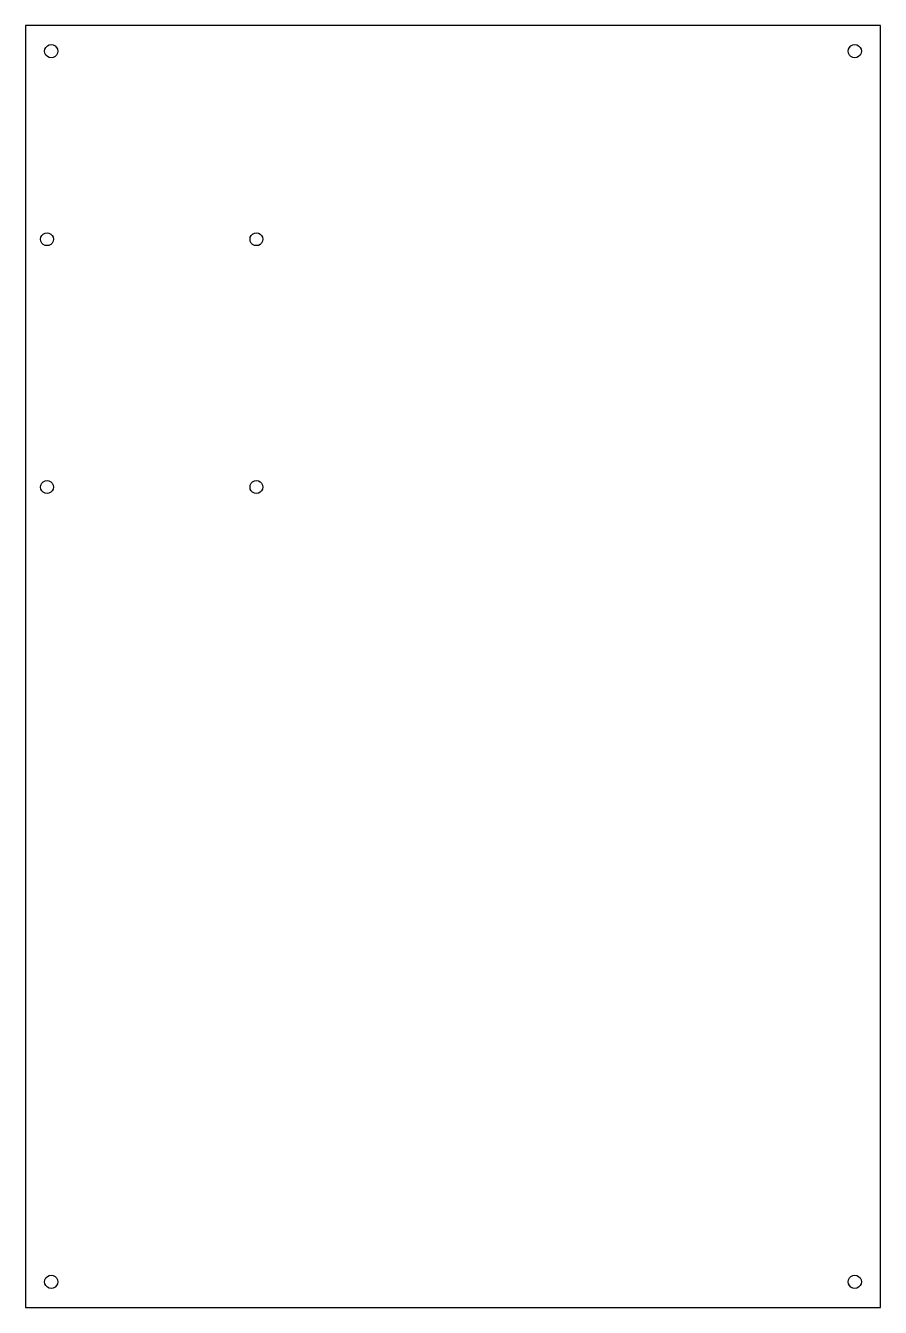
# Model space of a CAD drawing. Header units: metres. Extents: x 0 to 200, y 0 to 300.
import ezdxf

# ---------------------------------------------------------------- set-up
doc = ezdxf.new("R2010")
doc.units = ezdxf.units.M

msp = doc.modelspace()

# ---------------------------------------------------------------- linework, layer by layer
for p, q in [((200, 300), (0, 300)), ((0, 300), (0, 0)), ((200, 0), (200, 300)), ((4.45, 294), (4.52585, 294.479)), ((4.52585, 293.521), (4.45, 294)), ((4.52585, 294.479), (4.74602, 294.911)), ((4.74602, 294.911), (5.08893, 295.254)), ((5.08893, 295.254), (5.52101, 295.474)), ((5.52101, 295.474), (6, 295.55)), ((6, 295.55), (6.47897, 295.474)), ((6.47897, 295.474), (6.91106, 295.254)), ((6.91106, 295.254), (7.25397, 294.911)), ((7.25397, 294.911), (7.47414, 294.479)), ((7.47414, 294.479), (7.54999, 294)), ((7.54999, 294), (7.47414, 293.521)), ((192.45, 294), (192.526, 294.479)), ((192.526, 293.521), (192.45, 294)), ((192.526, 294.479), (192.746, 294.911)), ((192.746, 294.911), (193.089, 295.254)), ((193.089, 295.254), (193.521, 295.474)), ((193.521, 295.474), (194, 295.55)), ((194, 295.55), (194.479, 295.474)), ((194.479, 295.474), (194.911, 295.254)), ((194.911, 295.254), (195.254, 294.911)), ((195.254, 294.911), (195.474, 294.479)), ((195.474, 294.479), (195.55, 294)), ((195.55, 294), (195.474, 293.521)), ((4.74602, 293.089), (4.52585, 293.521)), ((5.08893, 292.746), (4.74602, 293.089)), ((5.52101, 292.526), (5.08893, 292.746)), ((6, 292.45), (5.52101, 292.526)), ((6.47897, 292.526), (6, 292.45)), ((6.91106, 292.746), (6.47897, 292.526)), ((7.25397, 293.089), (6.91106, 292.746)), ((7.47414, 293.521), (7.25397, 293.089)), ((192.746, 293.089), (192.526, 293.521)), ((193.089, 292.746), (192.746, 293.089)), ((193.521, 292.526), (193.089, 292.746)), ((194, 292.45), (193.521, 292.526)), ((194.479, 292.526), (194, 292.45)), ((194.911, 292.746), (194.479, 292.526)), ((195.254, 293.089), (194.911, 292.746)), ((195.474, 293.521), (195.254, 293.089)), ((3.5, 250), (3.57341, 250.464)), ((3.57341, 249.536), (3.5, 250)), ((3.57341, 250.464), (3.78647, 250.882)), ((3.78647, 249.118), (3.57341, 249.536)), ((3.78647, 250.882), (4.11832, 251.214)), ((4.11832, 248.786), (3.78647, 249.118)), ((4.11832, 251.214), (4.53647, 251.427)), ((4.53647, 251.427), (5, 251.5)), ((5, 251.5), (5.46352, 251.427)), ((5.46352, 251.427), (5.88167, 251.214)), ((5.88167, 251.214), (6.21352, 250.882)), ((6.21352, 249.118), (5.88167, 248.786)), ((6.21352, 250.882), (6.42657, 250.464)), ((6.42657, 249.536), (6.21352, 249.118)), ((6.42657, 250.464), (6.5, 250)), ((6.5, 250), (6.42657, 249.536)), ((52.5, 250), (52.5734, 250.464)), ((52.5734, 249.536), (52.5, 250)), ((52.5734, 250.464), (52.7865, 250.882)), ((52.7865, 249.118), (52.5734, 249.536)), ((52.7865, 250.882), (53.1183, 251.214)), ((53.1183, 248.786), (52.7865, 249.118)), ((53.1183, 251.214), (53.5365, 251.427)), ((53.5365, 251.427), (54, 251.5)), ((54, 251.5), (54.4635, 251.427)), ((54.4635, 251.427), (54.8817, 251.214)), ((54.8817, 251.214), (55.2135, 250.882)), ((55.2135, 249.118), (54.8817, 248.786)), ((55.2135, 250.882), (55.4266, 250.464)), ((55.4266, 249.536), (55.2135, 249.118)), ((55.4266, 250.464), (55.5, 250)), ((55.5, 250), (55.4266, 249.536)), ((4.53647, 248.573), (4.11832, 248.786)), ((5, 248.5), (4.53647, 248.573)), ((5.46352, 248.573), (5, 248.5)), ((5.88167, 248.786), (5.46352, 248.573)), ((53.5365, 248.573), (53.1183, 248.786)), ((54, 248.5), (53.5365, 248.573)), ((54.4635, 248.573), (54, 248.5)), ((54.8817, 248.786), (54.4635, 248.573)), ((3.5, 192), (3.57341, 192.464)), ((3.57341, 191.536), (3.5, 192)), ((3.57341, 192.464), (3.78647, 192.882)), ((3.78647, 192.882), (4.11832, 193.214)), ((4.11832, 193.214), (4.53647, 193.427)), ((4.53647, 193.427), (5, 193.5)), ((5, 193.5), (5.46352, 193.427)), ((5.46352, 193.427), (5.88167, 193.214)), ((5.88167, 193.214), (6.21352, 192.882)), ((6.21352, 192.882), (6.42657, 192.464)), ((6.42657, 192.464), (6.5, 192)), ((6.5, 192), (6.42657, 191.536)), ((52.5, 192), (52.5734, 192.464)), ((52.5734, 191.536), (52.5, 192)), ((52.5734, 192.464), (52.7865, 192.882)), ((52.7865, 192.882), (53.1183, 193.214)), ((53.1183, 193.214), (53.5365, 193.427)), ((53.5365, 193.427), (54, 193.5)), ((54, 193.5), (54.4635, 193.427)), ((54.4635, 193.427), (54.8817, 193.214)), ((54.8817, 193.214), (55.2135, 192.882)), ((55.2135, 192.882), (55.4266, 192.464)), ((55.4266, 192.464), (55.5, 192)), ((55.5, 192), (55.4266, 191.536)), ((3.78647, 191.118), (3.57341, 191.536)), ((4.11832, 190.786), (3.78647, 191.118)), ((4.53647, 190.573), (4.11832, 190.786)), ((5, 190.5), (4.53647, 190.573)), ((5.46352, 190.573), (5, 190.5)), ((5.88167, 190.786), (5.46352, 190.573)), ((6.21352, 191.118), (5.88167, 190.786)), ((6.42657, 191.536), (6.21352, 191.118)), ((52.7865, 191.118), (52.5734, 191.536)), ((53.1183, 190.786), (52.7865, 191.118)), ((53.5365, 190.573), (53.1183, 190.786)), ((54, 190.5), (53.5365, 190.573)), ((54.4635, 190.573), (54, 190.5)), ((54.8817, 190.786), (54.4635, 190.573)), ((55.2135, 191.118), (54.8817, 190.786)), ((55.4266, 191.536), (55.2135, 191.118)), ((4.45, 6), (4.52585, 6.47897)), ((4.52585, 5.52101), (4.45, 6)), ((4.52585, 6.47897), (4.74602, 6.91106)), ((4.74602, 6.91106), (5.08893, 7.25397)), ((5.08893, 7.25397), (5.52101, 7.47414)), ((5.52101, 7.47414), (6, 7.54999)), ((6, 7.54999), (6.47897, 7.47414)), ((6.47897, 7.47414), (6.91106, 7.25397)), ((6.91106, 7.25397), (7.25397, 6.91106)), ((7.25397, 6.91106), (7.47414, 6.47897)), ((7.47414, 6.47897), (7.54999, 6)), ((7.54999, 6), (7.47414, 5.52101)), ((192.45, 6), (192.526, 6.47897)), ((192.526, 5.52101), (192.45, 6)), ((192.526, 6.47897), (192.746, 6.91106)), ((192.746, 6.91106), (193.089, 7.25397)), ((193.089, 7.25397), (193.521, 7.47414)), ((193.521, 7.47414), (194, 7.54999)), ((194, 7.54999), (194.479, 7.47414)), ((194.479, 7.47414), (194.911, 7.25397)), ((194.911, 7.25397), (195.254, 6.91106)), ((195.254, 6.91106), (195.474, 6.47897)), ((195.474, 6.47897), (195.55, 6)), ((195.55, 6), (195.474, 5.52101)), ((4.74602, 5.08893), (4.52585, 5.52101)), ((5.08893, 4.74602), (4.74602, 5.08893)), ((5.52101, 4.52585), (5.08893, 4.74602)), ((6, 4.45), (5.52101, 4.52585)), ((6.47897, 4.52585), (6, 4.45)), ((6.91106, 4.74602), (6.47897, 4.52585)), ((7.25397, 5.08893), (6.91106, 4.74602)), ((7.47414, 5.52101), (7.25397, 5.08893)), ((192.746, 5.08893), (192.526, 5.52101)), ((193.089, 4.74602), (192.746, 5.08893)), ((193.521, 4.52585), (193.089, 4.74602)), ((194, 4.45), (193.521, 4.52585)), ((194.479, 4.52585), (194, 4.45)), ((194.911, 4.74602), (194.479, 4.52585)), ((195.254, 5.08893), (194.911, 4.74602)), ((195.474, 5.52101), (195.254, 5.08893)), ((0, 0), (200, 0))]:
    msp.add_line(p, q)

doc.saveas('drawing.dxf')
